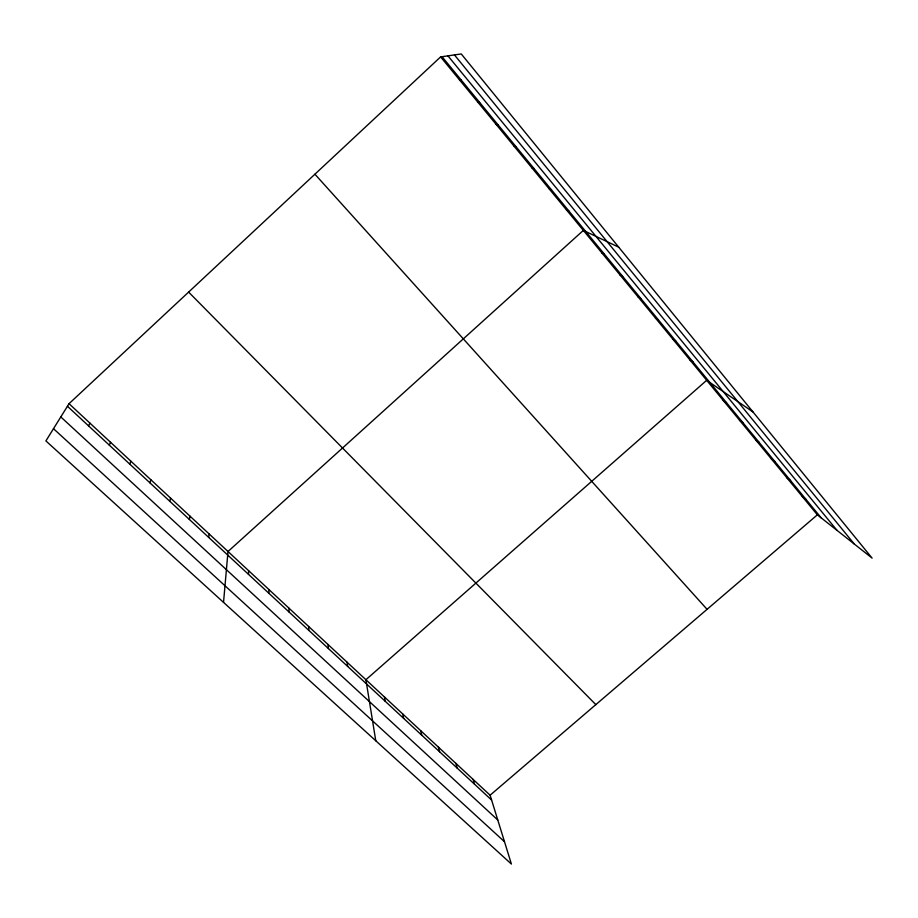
<?xml version="1.0" encoding="UTF-8"?>
<svg xmlns="http://www.w3.org/2000/svg" width="918" height="918" viewBox="0 0 918 918"><rect width="100%" height="100%" fill="white"/><g stroke="black" fill="none" stroke-linecap="round" stroke-linejoin="round"><path stroke-width="1.38" d="M268.928 593.326L268.94 589.563M248.48 574.335L248.629 570.675M223.533 602.392L228.008 551.5L583.355 230.395L618.698 247.16M208.673 537.386L209.132 533.955M189.372 519.462L189.98 516.145M169.796 501.285L170.553 498.084M149.932 482.845L150.85 479.758M129.771 464.129L130.849 461.157M109.299 445.127L110.55 442.292M88.53 425.837L89.953 423.129M69.034 403.69L45.9 440.915L511.406 864.056L490.109 795.206L69.034 403.69L440.606 56.905L461.249 53.944L872.1 558.11L817.364 514.837L440.606 56.905M490.109 795.206L817.364 514.837M459.425 79.774L460.985 79.751M477.945 102.277L479.644 102.449M496.179 124.446L498.015 124.802M514.149 146.283L516.111 146.8M531.832 167.787L533.932 168.476M549.262 188.97L551.477 189.819M566.429 209.843L568.77 210.842M601.829 252.852L604.4 254.183M620.006 274.952L622.691 276.433M637.895 296.698L640.695 298.327M655.498 318.087L658.413 319.877M672.825 339.155L675.855 341.083M689.888 359.89L693.021 361.956M752.978 411.93L706.688 380.304L365.903 679.733L375.772 740.769M723.223 400.409L726.551 402.738M739.506 420.203L742.926 422.659M755.548 439.699L759.06 442.281M771.35 458.908L774.941 461.605M786.921 477.83L790.593 480.642M802.252 496.466L806.015 499.392M53.496 428.695L504.487 841.714M60.806 416.933L497.763 819.981M67.439 406.261L491.6 800.048M188.626 292.085L595.839 704.622M314.92 174.213L707.078 609.322M442.028 56.698L821.197 517.867M454.444 54.919L854.291 544.03M447.927 55.849L837.021 530.375M473.126 779.416L474.514 784.179M455.902 763.409L457.175 768.091M438.425 747.149L439.596 751.762M420.685 730.671L421.752 735.192M402.704 713.94L403.633 718.381M384.435 696.957L385.25 701.318M347.096 662.234L347.658 666.411M328.001 644.482L328.426 648.556M308.609 626.455L308.896 630.436M288.929 608.152L289.067 612.019"/></g></svg>
